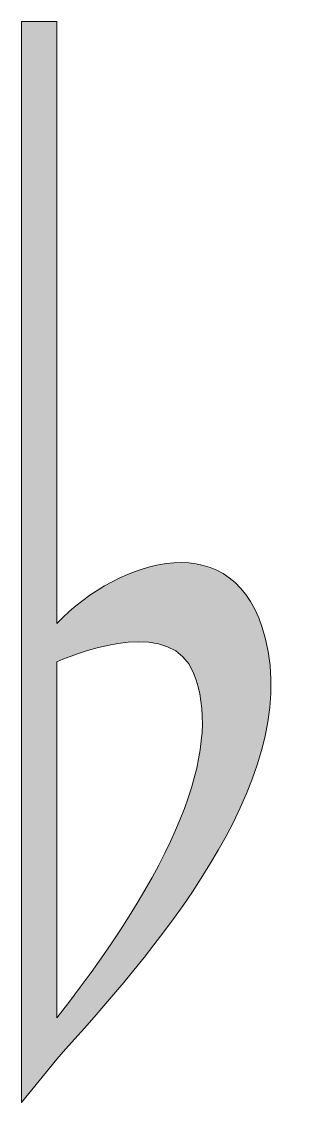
# Model space of a CAD drawing. Header units: inches. Extents: x 45.9 to 54.1, y -65.6 to -34.1.
import ezdxf

# ---------------------------------------------------------------- set-up
doc = ezdxf.new("R2010")
doc.units = ezdxf.units.IN
doc.header["$MEASUREMENT"] = 0
doc.layers.add('Layer 1', color=7, linetype='Continuous')

msp = doc.modelspace()

# ---------------------------------------------------------------- hatches: boundary and pattern name
at = {"layer": 'Layer 1', "true_color": 0x231f20}
h = msp.add_hatch(color=250, dxfattribs=at)
h.dxf.hatch_style = 2
edge = h.paths.add_edge_path()
edge.add_spline(control_points=[(53.017, -52.045), (52.161, -48.691), (48.807, -49.711), (46.941, -51.626), (46.941, -51.626), (46.941, -34.082), (46.941, -34.082), (46.941, -34.082), (45.92, -34.082), (45.92, -34.082), (45.92, -34.082), (45.92, -65.589), (45.92, -65.589), (45.92, -65.589), (46.941, -64.326), (46.941, -64.326), (49.667, -61.318), (54.099, -56.285), (53.017, -52.045)], knot_values=[0, 0, 0, 0, 1, 1, 1, 2, 2, 2, 3, 3, 3, 4, 4, 4, 5, 5, 5, 6, 6, 6, 6], degree=3, periodic=1)
edge = h.paths.add_edge_path()
edge.add_spline(control_points=[(46.941, -63.129), (46.941, -63.129), (46.941, -52.743), (46.941, -52.743), (47.807, -52.374), (50.306, -51.476), (50.938, -53.093), (51.705, -55.057), (50.772, -58.249), (46.941, -63.129)], knot_values=[0, 0, 0, 0, 1, 1, 1, 2, 2, 2, 3, 3, 3, 3], degree=3, periodic=1)

# ---------------------------------------------------------------- linework, layer by layer
at = {"layer": 'Layer 1', "lineweight": 0}
for points, knots in [([(53.017, -52.045), (52.161, -48.691), (48.807, -49.711), (46.941, -51.626), (46.941, -51.626), (46.941, -34.082), (46.941, -34.082), (46.941, -34.082), (45.92, -34.082), (45.92, -34.082), (45.92, -34.082), (45.92, -65.589), (45.92, -65.589), (45.92, -65.589), (46.941, -64.326), (46.941, -64.326), (49.667, -61.318), (54.099, -56.285), (53.017, -52.045)], [0, 0, 0, 0, 1, 1, 1, 2, 2, 2, 3, 3, 3, 4, 4, 4, 5, 5, 5, 6, 6, 6, 6]), ([(46.941, -63.129), (46.941, -63.129), (46.941, -52.743), (46.941, -52.743), (47.807, -52.374), (50.306, -51.476), (50.938, -53.093), (51.705, -55.057), (50.772, -58.249), (46.941, -63.129)], [0, 0, 0, 0, 1, 1, 1, 2, 2, 2, 3, 3, 3, 3])]:
    msp.add_open_spline(points, degree=3, knots=knots, dxfattribs=at)

doc.saveas('drawing.dxf')
